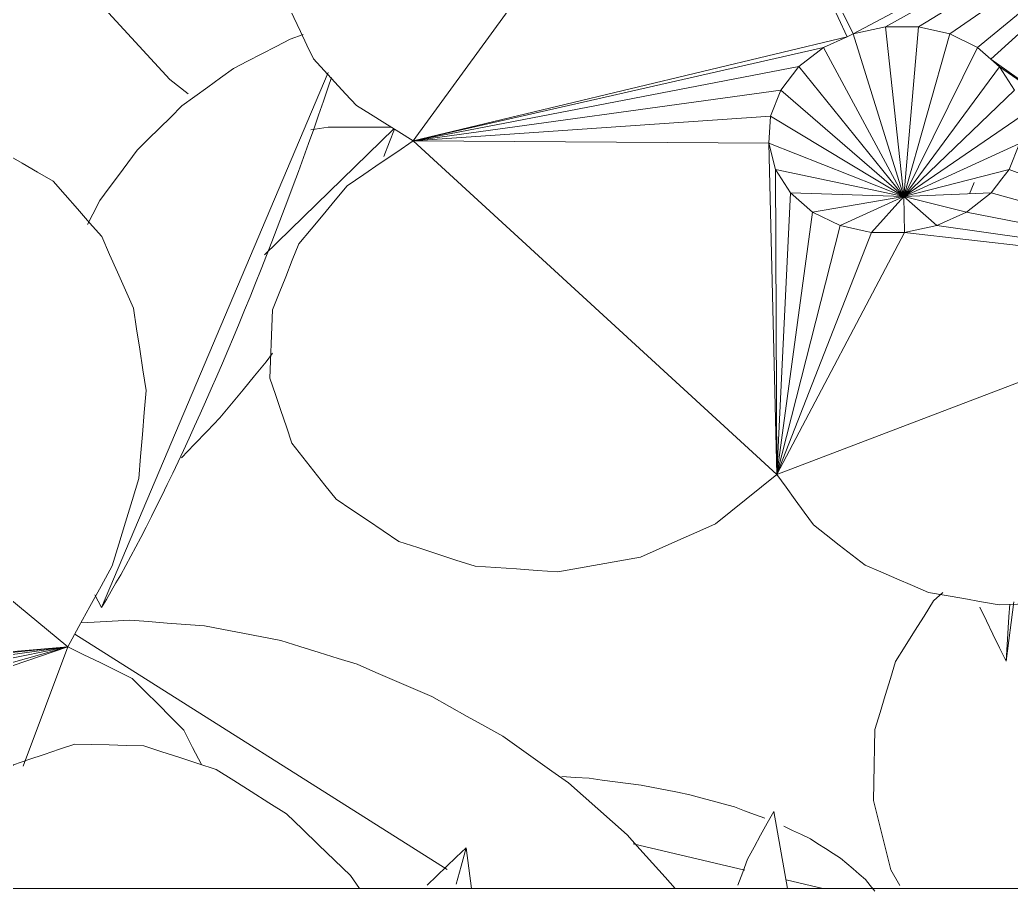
# Model space of a CAD drawing. Header units: metres. Extents: x -18.34 to -13.25, y -25.49 to -16.26.
# Drawn here: x -14.9916 to -14.926, y -16.9114 to -16.8538 of the extents above; entities that cross this region are included whole.
import ezdxf

# ---------------------------------------------------------------- set-up
doc = ezdxf.new("R2010")
doc.units = ezdxf.units.M
for name, color, linetype, lineweight in [('Importações nas famílias', 7, 'Continuous', 5), ('Quadro estrutural', 7, 'Continuous', 5), ('Vegetação', 7, 'Continuous', 5)]:
    doc.layers.add(name, color=color, linetype=linetype, lineweight=lineweight)

# ---------------------------------------------------------------- blocks, each defined once
blk = doc.blocks.new('Planta_pergolado_12200 - plantas pergolado_skp_Component_17-V1497-Pavimento 02 - Executivo')
at = {"layer": 'Importações nas famílias', "color": 9}
blk.add_line((0.037706, 0.152053), (0.037725, 0.153191), dxfattribs=at)
at = {"layer": 'Importações nas famílias', "color": 9, "flags": 128}
blk.add_lwpolyline([(0.038379, 0.147624), (0.038211, 0.148731), (0.038043, 0.149838), (0.037874, 0.150946), (0.037706, 0.152053)], dxfattribs=at)
blk = doc.blocks.new('Planta_pergolado_12200 - plantas pergolado_skp_Component_16-V1498-Pavimento 02 - Executivo')
blk.add_blockref('Planta_pergolado_12200 - plantas pergolado_skp_Component_17-V1497-Pavimento 02 - Executivo', (0, 0))
blk = doc.blocks.new('Planta_pergolado_12200 - plantas pergolado_skp_-V1499-Pavimento 02 - Executivo')
blk.add_blockref('Planta_pergolado_12200 - plantas pergolado_skp_Component_16-V1498-Pavimento 02 - Executivo', (0, 0))
blk = doc.blocks.new('Planta_pergolado_12200 - plantas pergolado_skp_-V1500-Pavimento 02 - Executivo')
at = {"xscale": 1.254472261797389, "yscale": 1.254472261797389, "zscale": 1.254472261797389, "rotation": 44.99999999999149}
blk.add_blockref('Planta_pergolado_12200 - plantas pergolado_skp_-V1499-Pavimento 02 - Executivo', (0.101937, -0.102346), dxfattribs=at)
blk = doc.blocks.new('Planta_pergolado_12200 - plantas pergolado_skp_Component_17-V1599-Pavimento 02 - Executivo')
at = {"layer": 'Importações nas famílias', "color": 9}
blk.add_line((0.037706, 0.152053), (0.037725, 0.153191), dxfattribs=at)
at = {"layer": 'Importações nas famílias', "color": 9, "flags": 128}
blk.add_lwpolyline([(0.038379, 0.147624), (0.038211, 0.148731), (0.038043, 0.149838), (0.037874, 0.150946), (0.037706, 0.152053)], dxfattribs=at)
blk = doc.blocks.new('Planta_pergolado_12200 - plantas pergolado_skp_Component_16-V1600-Pavimento 02 - Executivo')
blk.add_blockref('Planta_pergolado_12200 - plantas pergolado_skp_Component_17-V1599-Pavimento 02 - Executivo', (0, 0))
blk = doc.blocks.new('Planta_pergolado_12200 - plantas pergolado_skp_-V1601-Pavimento 02 - Executivo')
blk.add_blockref('Planta_pergolado_12200 - plantas pergolado_skp_Component_16-V1600-Pavimento 02 - Executivo', (0, 0))
blk = doc.blocks.new('Planta_pergolado_12200 - plantas pergolado_skp_-V1602-Pavimento 02 - Executivo')
at = {"xscale": 1.254472261797389, "yscale": 1.254472261797389, "zscale": 1.254472261797389, "rotation": 44.99999999999149}
blk.add_blockref('Planta_pergolado_12200 - plantas pergolado_skp_-V1601-Pavimento 02 - Executivo', (0.101937, -0.102346), dxfattribs=at)
blk = doc.blocks.new('Planta_pergolado_12200 - plantas pergolado_skp_-V1603-Pavimento 02 - Executivo')
at = {"rotation": 89.9999999999999}
for name in ['Planta_pergolado_12200 - plantas pergolado_skp_-V1602-Pavimento 02 - Executivo', 'Planta_pergolado_12200 - plantas pergolado_skp_-V1500-Pavimento 02 - Executivo']:
    blk.add_blockref(name, (0.696245, 0.01573), dxfattribs=at)
blk = doc.blocks.new('Planta_pergolado_12200 - plantas pergolado_skp_Component_12-V666-Pavimento 02 - Executivo')
at = {"layer": 'Importações nas famílias', "color": 9}
for p, q in [((-0.036854, -0.181207), (-0.001443, -0.196204)), ((-0.039063, -0.183717), (-0.039359, -0.182859)), ((-0.001443, -0.196204), (-0.002284, -0.196652))]:
    blk.add_line(p, q, dxfattribs=at)
at = {"layer": 'Importações nas famílias', "color": 9, "flags": 128}
for points in [[(-0.036523, -0.180982), (-0.035877, -0.181205), (-0.034949, -0.181527), (-0.034021, -0.181848), (-0.033092, -0.18217)], [(-0.033092, -0.18217), (-0.032159, -0.182509), (-0.031226, -0.182847), (-0.030293, -0.183186), (-0.02936, -0.183524)], [(-0.02936, -0.183524), (-0.028432, -0.183876), (-0.027505, -0.184228), (-0.026577, -0.18458), (-0.025649, -0.184932)], [(-0.037106, -0.187482), (-0.037596, -0.186541), (-0.038085, -0.185599), (-0.038574, -0.184658), (-0.039063, -0.183717)], [(-0.025649, -0.184932), (-0.024738, -0.185294), (-0.023826, -0.185655), (-0.022914, -0.186017), (-0.022002, -0.186378)], [(-0.022002, -0.186378), (-0.021116, -0.186745), (-0.02023, -0.187112), (-0.019344, -0.187479), (-0.018458, -0.187846)], [(-0.034634, -0.190888), (-0.035252, -0.190036), (-0.03587, -0.189185), (-0.036488, -0.188333), (-0.037106, -0.187482)], [(-0.018458, -0.187846), (-0.017608, -0.188214), (-0.016758, -0.188583), (-0.015908, -0.188951), (-0.015058, -0.189319)], [(-0.015058, -0.189319), (-0.014253, -0.189685), (-0.013448, -0.190051), (-0.012643, -0.190416), (-0.011838, -0.190782)], [(-0.031703, -0.193854), (-0.032436, -0.193113), (-0.033168, -0.192371), (-0.033901, -0.191629), (-0.034634, -0.190888)], [(-0.011838, -0.190782), (-0.011087, -0.191141), (-0.010336, -0.1915), (-0.009585, -0.191858), (-0.008834, -0.192217)], [(-0.008834, -0.192217), (-0.008146, -0.192565), (-0.007458, -0.192913), (-0.006769, -0.193261), (-0.006081, -0.193609)], [(-0.028383, -0.196312), (-0.029213, -0.195698), (-0.030043, -0.195083), (-0.030873, -0.194469), (-0.031703, -0.193854)], [(-0.006081, -0.193609), (-0.005463, -0.193943), (-0.004844, -0.194276), (-0.004226, -0.19461), (-0.003608, -0.194943)], [(-0.003608, -0.194943), (-0.003067, -0.195258), (-0.002525, -0.195573), (-0.001984, -0.195889), (-0.001443, -0.196204)], [(-0.026782, -0.197146), (-0.027475, -0.196785), (-0.028383, -0.196312)]]:
    blk.add_lwpolyline(points, dxfattribs=at)
blk = doc.blocks.new('Planta_pergolado_12200 - plantas pergolado_skp_Component_12-V667-Pavimento 02 - Executivo')
at = {"layer": 'Importações nas famílias', "color": 9}
blk.add_line((-0.053406, -0.233311), (-0.027716, -0.226869), dxfattribs=at)
at = {"layer": 'Importações nas famílias', "color": 9, "flags": 128}
for points in [[(-0.031853, -0.229005), (-0.030917, -0.228746), (-0.029981, -0.228487), (-0.029045, -0.228228)], [(-0.035507, -0.229954), (-0.034594, -0.229716), (-0.03368, -0.229479), (-0.032766, -0.229242), (-0.031853, -0.229005)], [(-0.039032, -0.230805), (-0.038151, -0.230592), (-0.037269, -0.230379), (-0.036388, -0.230166), (-0.035507, -0.229954)], [(-0.042387, -0.231549), (-0.041548, -0.231363), (-0.040709, -0.231177), (-0.03987, -0.230991), (-0.039032, -0.230805)], [(-0.045535, -0.232179), (-0.044748, -0.232021), (-0.043961, -0.231864), (-0.043174, -0.231707), (-0.042387, -0.231549)], [(-0.048442, -0.232685), (-0.047716, -0.232559), (-0.046989, -0.232432), (-0.046262, -0.232305), (-0.045535, -0.232179)], [(-0.051076, -0.233064), (-0.050417, -0.23297), (-0.049759, -0.232875), (-0.049101, -0.23278), (-0.048442, -0.232685)], [(-0.053406, -0.233311), (-0.052823, -0.23325), (-0.052241, -0.233188), (-0.051658, -0.233126), (-0.051076, -0.233064)], [(-0.049884, -0.235696), (-0.050764, -0.2351), (-0.051645, -0.234504), (-0.052525, -0.233908), (-0.053406, -0.233311)], [(-0.046088, -0.23753), (-0.047037, -0.237072), (-0.047986, -0.236613), (-0.048935, -0.236155), (-0.049884, -0.235696)], [(-0.042107, -0.238769), (-0.043103, -0.238459), (-0.044098, -0.23815), (-0.045093, -0.23784), (-0.046088, -0.23753)], [(-0.038036, -0.239385), (-0.039054, -0.239231), (-0.040072, -0.239077), (-0.041089, -0.238923), (-0.042107, -0.238769)], [(-0.036002, -0.239374), (-0.037019, -0.239379), (-0.038036, -0.239385)]]:
    blk.add_lwpolyline(points, dxfattribs=at)
blk = doc.blocks.new('Planta_pergolado_12200 - plantas pergolado_skp_Component_16-V2011-Pavimento 02 - Executivo')
for name in ['Planta_pergolado_12200 - plantas pergolado_skp_Component_12-V666-Pavimento 02 - Executivo', 'Planta_pergolado_12200 - plantas pergolado_skp_Component_12-V667-Pavimento 02 - Executivo']:
    blk.add_blockref(name, (0, 0))
blk = doc.blocks.new('Planta_pergolado_12200 - plantas pergolado_skp_Component_12-V738-Pavimento 02 - Executivo')
at = {"layer": 'Importações nas famílias', "color": 9}
for p, q in [((-0.033131, -0.176876), (-0.02478, -0.185424)), ((-0.033051, -0.182353), (-0.03324, -0.181212)), ((-0.018277, -0.184893), (-0.017694, -0.18531))]:
    blk.add_line(p, q, dxfattribs=at)
at = {"layer": 'Importações nas famílias', "color": 9, "flags": 128}
for points in [[(-0.03324, -0.181212), (-0.033239, -0.180102), (-0.033237, -0.178991), (-0.033236, -0.177881), (-0.033235, -0.177043)], [(-0.033098, -0.176823), (-0.032257, -0.17715), (-0.031279, -0.17753)], [(-0.017694, -0.18531), (-0.016769, -0.186078), (-0.015844, -0.186847), (-0.014919, -0.187615), (-0.013994, -0.188383)], [(-0.013994, -0.188383), (-0.013109, -0.18923), (-0.012223, -0.190076), (-0.011338, -0.190923)]]:
    blk.add_lwpolyline(points, dxfattribs=at)
blk = doc.blocks.new('Planta_pergolado_12200 - plantas pergolado_skp_Component_16-V2048-Pavimento 02 - Executivo')
blk.add_blockref('Planta_pergolado_12200 - plantas pergolado_skp_Component_12-V738-Pavimento 02 - Executivo', (0, 0))
blk = doc.blocks.new('Planta_pergolado_12200 - plantas pergolado_skp_Component_12-V2055-Pavimento 02 - Executivo')
at = {"layer": 'Importações nas famílias', "color": 9}
blk.add_line((0.0159, -0.173345), (0.000331, -0.197987), dxfattribs=at)
at = {"layer": 'Importações nas famílias', "color": 9, "flags": 128}
for points in [[(0.013606, -0.161419), (0.014542, -0.160579), (0.015477, -0.15974), (0.016412, -0.158901), (0.017143, -0.158245)], [(0.010156, -0.165316), (0.011019, -0.164342), (0.011881, -0.163367), (0.012744, -0.162393), (0.013606, -0.161419)], [(0.007078, -0.169663), (0.007847, -0.168577), (0.008617, -0.16749), (0.009386, -0.166403), (0.010156, -0.165316)], [(0.004444, -0.174358), (0.005102, -0.173184), (0.005761, -0.17201), (0.006419, -0.170837), (0.007078, -0.169663)], [(0.002316, -0.179289), (0.002848, -0.178056), (0.00338, -0.176823), (0.003912, -0.17559), (0.004444, -0.174358)], [(0.000744, -0.184342), (0.001137, -0.183078), (0.00153, -0.181815), (0.001923, -0.180552), (0.002316, -0.179289)], [(-0.000235, -0.189397), (0.00001, -0.188133), (0.000254, -0.186869), (0.000499, -0.185605), (0.000744, -0.184342)], [(-0.000599, -0.194337), (-0.000508, -0.193102), (-0.000417, -0.191867), (-0.000326, -0.190632), (-0.000235, -0.189397)], [(-0.000419, -0.197576), (-0.000468, -0.196691), (-0.000533, -0.195514), (-0.000599, -0.194337)]]:
    blk.add_lwpolyline(points, dxfattribs=at)
blk = doc.blocks.new('Planta_pergolado_12200 - plantas pergolado_skp_Component_17-V2056-Pavimento 02 - Executivo')
at = {"layer": 'Importações nas famílias', "color": 9}
for p, q in [((-0.022197, -0.226757), (0.00116, -0.198441)), ((0.005306, -0.228374), (0.00116, -0.198441)), ((0.00116, -0.198441), (0.004365, -0.230296)), ((0.006854, -0.226834), (0.00116, -0.198441)), ((0.008902, -0.225781), (0.00116, -0.198441)), ((0.010347, -0.225485), (0.00116, -0.198441)), ((0.00116, -0.198441), (0.004095, -0.232468)), ((0.009064, -0.201398), (0.00116, -0.198441))]:
    blk.add_line(p, q, dxfattribs=at)
at = {"layer": 'Importações nas famílias', "color": 9, "flags": 128}
for points in [[(0.00895, -0.189597), (0.007814, -0.190181), (0.006678, -0.190765)], [(0.006678, -0.190765), (0.005821, -0.191618), (0.004963, -0.192472), (0.004105, -0.193325), (0.003247, -0.194179)], [(-0.015799, -0.193265), (-0.017165, -0.193474), (-0.01853, -0.193683), (-0.019896, -0.193892), (-0.021261, -0.194102)], [(-0.009978, -0.193745), (-0.011433, -0.193625), (-0.012889, -0.193505), (-0.014344, -0.193385), (-0.015799, -0.193265)], [(-0.021261, -0.194102), (-0.022443, -0.194626), (-0.023626, -0.19515), (-0.024808, -0.195675), (-0.02599, -0.196199)], [(-0.004193, -0.195511), (-0.00564, -0.195069), (-0.007086, -0.194628), (-0.008532, -0.194187), (-0.009978, -0.193745)], [(0.003247, -0.194179), (0.002725, -0.195244), (0.002204, -0.19631), (0.001682, -0.197375), (0.00116, -0.198441)], [(0.00116, -0.198441), (-0.000178, -0.197708), (-0.001517, -0.196976), (-0.002855, -0.196243), (-0.004193, -0.195511)], [(-0.02599, -0.196199), (-0.026909, -0.197003), (-0.027828, -0.197807), (-0.028747, -0.198611), (-0.029665, -0.199414)], [(-0.029665, -0.199414), (-0.030258, -0.200443), (-0.030851, -0.201471), (-0.031443, -0.2025), (-0.032036, -0.203528)]]:
    blk.add_lwpolyline(points, dxfattribs=at)
blk = doc.blocks.new('Planta_pergolado_12200 - plantas pergolado_skp_Component_16-V2057-Pavimento 02 - Executivo')
for name in ['Planta_pergolado_12200 - plantas pergolado_skp_Component_12-V2055-Pavimento 02 - Executivo', 'Planta_pergolado_12200 - plantas pergolado_skp_Component_17-V2056-Pavimento 02 - Executivo']:
    blk.add_blockref(name, (0, 0))
blk = doc.blocks.new('Planta_pergolado_12200 - plantas pergolado_skp_-V2058-Pavimento 02 - Executivo')
for name in ['Planta_pergolado_12200 - plantas pergolado_skp_Component_16-V2057-Pavimento 02 - Executivo', 'Planta_pergolado_12200 - plantas pergolado_skp_Component_16-V2048-Pavimento 02 - Executivo']:
    blk.add_blockref(name, (0, 0))
blk = doc.blocks.new('Planta_pergolado_12200 - plantas pergolado_skp_-V2059-Pavimento 02 - Executivo')
for name in ['Planta_pergolado_12200 - plantas pergolado_skp_-V2058-Pavimento 02 - Executivo', 'Planta_pergolado_12200 - plantas pergolado_skp_Component_16-V2011-Pavimento 02 - Executivo']:
    blk.add_blockref(name, (0, 0))
blk = doc.blocks.new('Planta_pergolado_12200 - plantas pergolado_skp_Component_12-V2077-Pavimento 02 - Executivo')
at = {"layer": 'Importações nas famílias', "color": 9}
for p, q in [((0.01657, -0.150915), (0.017143, -0.148468)), ((0.014206, -0.161023), (0.015931, -0.153649))]:
    blk.add_line(p, q, dxfattribs=at)
at = {"layer": 'Importações nas famílias', "color": 9, "flags": 128}
for points in [[(0.016566, -0.145661), (0.016947, -0.145348), (0.017329, -0.145036)], [(0.015154, -0.147298), (0.015507, -0.146889), (0.01586, -0.146479), (0.016213, -0.14607), (0.016566, -0.145661)], [(0.013872, -0.149303), (0.014193, -0.148801), (0.014513, -0.1483), (0.014833, -0.147799), (0.015154, -0.147298)], [(0.01302, -0.151066), (0.013304, -0.150478), (0.013588, -0.14989), (0.013872, -0.149303)], [(0.011756, -0.154324), (0.012001, -0.153656), (0.012246, -0.152989), (0.012491, -0.152321)], [(0.010945, -0.157284), (0.011148, -0.156544), (0.01135, -0.155804), (0.011553, -0.155064), (0.011756, -0.154324)], [(0.010311, -0.160502), (0.010469, -0.159698), (0.010628, -0.158893), (0.010786, -0.158089), (0.010945, -0.157284)], [(0.009861, -0.163941), (0.009973, -0.163081), (0.010086, -0.162222), (0.010198, -0.161362), (0.010311, -0.160502)], [(0.00973, -0.165752), (0.009796, -0.164847), (0.009861, -0.163941)]]:
    blk.add_lwpolyline(points, dxfattribs=at)
blk = doc.blocks.new('Planta_pergolado_12200 - plantas pergolado_skp_Component_17-V2078-Pavimento 02 - Executivo')
at = {"layer": 'Importações nas famílias', "color": 9}
for p, q in [((-0.002443, -0.140535), (-0.001881, -0.141145)), ((0.015909, -0.143974), (0.016943, -0.143389))]:
    blk.add_line(p, q, dxfattribs=at)
at = {"layer": 'Importações nas famílias', "color": 9, "flags": 128}
for points in [[(-0.001881, -0.141145), (-0.000879, -0.141776), (0.000122, -0.142407), (0.001124, -0.143037), (0.002126, -0.143668)], [(0.002126, -0.143668), (0.003253, -0.144008), (0.004379, -0.144348), (0.005506, -0.144688), (0.006633, -0.145028)], [(0.011334, -0.145132), (0.012478, -0.144843), (0.013622, -0.144553), (0.014765, -0.144263), (0.015909, -0.143974)], [(0.006633, -0.145028), (0.007808, -0.145054), (0.008984, -0.14508), (0.010159, -0.145106), (0.011334, -0.145132)]]:
    blk.add_lwpolyline(points, dxfattribs=at)
blk = doc.blocks.new('Planta_pergolado_12200 - plantas pergolado_skp_Component_16-V2079-Pavimento 02 - Executivo')
for name in ['Planta_pergolado_12200 - plantas pergolado_skp_Component_17-V2078-Pavimento 02 - Executivo', 'Planta_pergolado_12200 - plantas pergolado_skp_Component_12-V2077-Pavimento 02 - Executivo']:
    blk.add_blockref(name, (0, 0))
blk = doc.blocks.new('Planta_pergolado_12200 - plantas pergolado_skp_-V2119-Pavimento 02 - Executivo')
blk.add_blockref('Planta_pergolado_12200 - plantas pergolado_skp_Component_16-V2079-Pavimento 02 - Executivo', (0, 0))
blk = doc.blocks.new('Planta_pergolado_12200 - plantas pergolado_skp_-V2183-Pavimento 02 - Executivo')
for name in ['Planta_pergolado_12200 - plantas pergolado_skp_-V2119-Pavimento 02 - Executivo', 'Planta_pergolado_12200 - plantas pergolado_skp_-V2059-Pavimento 02 - Executivo']:
    blk.add_blockref(name, (0, 0))
blk = doc.blocks.new('Planta_pergolado_12200 - plantas pergolado_skp_Component_12-V973-Pavimento 02 - Executivo')
at = {"layer": 'Importações nas famílias', "color": 9}
for p, q in [((-0.072706, -0.144744), (-0.076635, -0.14423)), ((-0.076495, -0.144501), (-0.07565, -0.144567)), ((-0.103638, -0.147156), (-0.10438, -0.146849))]:
    blk.add_line(p, q, dxfattribs=at)
at = {"layer": 'Importações nas famílias', "color": 9, "flags": 128}
for points in [[(-0.072706, -0.144744), (-0.0736, -0.145175), (-0.074493, -0.145607), (-0.075387, -0.146038), (-0.07628, -0.146469)], [(-0.07565, -0.144567), (-0.074914, -0.144611), (-0.074178, -0.144655), (-0.073442, -0.1447), (-0.072706, -0.144744)]]:
    blk.add_lwpolyline(points, dxfattribs=at)
blk = doc.blocks.new('Planta_pergolado_12200 - plantas pergolado_skp_Component_17-V2223-Pavimento 02 - Executivo')
at = {"layer": 'Importações nas famílias', "color": 9}
for p, q in [((-0.02334, -0.117136), (-0.03774, -0.137366)), ((-0.02334, -0.117136), (-0.037233, -0.136781)), ((-0.02334, -0.117136), (-0.030427, -0.136145)), ((-0.02334, -0.117136), (-0.028876, -0.137342)), ((-0.02334, -0.117136), (-0.027609, -0.138972)), ((-0.02334, -0.117136), (-0.026713, -0.140924)), ((-0.02625, -0.143065), (-0.02334, -0.117136)), ((-0.02334, -0.117136), (-0.010242, -0.151517)), ((-0.039861, -0.142152), (-0.053524, -0.119956)), ((-0.053524, -0.119956), (-0.039861, -0.144337)), ((-0.039397, -0.140073), (-0.053524, -0.119956)), ((-0.0385, -0.138241), (-0.053524, -0.119956)), ((-0.03774, -0.137366), (-0.053524, -0.119956)), ((-0.053524, -0.119956), (-0.039398, -0.146478)), ((-0.035681, -0.135793), (-0.037233, -0.136781)), ((-0.028643, -0.143112), (-0.035681, -0.135793)), ((-0.03395, -0.135344), (-0.028643, -0.143112)), ((-0.030427, -0.136145), (-0.032158, -0.135464)), ((-0.032158, -0.135464), (-0.028643, -0.143112)), ((-0.028643, -0.143112), (-0.030427, -0.136145)), ((-0.029806, -0.136625), (-0.030427, -0.136145)), ((-0.037233, -0.136781), (-0.03774, -0.137366)), ((-0.037233, -0.136781), (-0.028643, -0.143112)), ((-0.028876, -0.137342), (-0.029806, -0.136625)), ((-0.03774, -0.137366), (-0.0385, -0.138241)), ((-0.027609, -0.138972), (-0.028876, -0.137342)), ((-0.028876, -0.137342), (-0.028643, -0.143112)), ((-0.0385, -0.138241), (-0.039397, -0.140073)), ((-0.028643, -0.143112), (-0.0385, -0.138241)), ((-0.028643, -0.143112), (-0.027609, -0.138972)), ((-0.026713, -0.140924), (-0.027609, -0.138972)), ((-0.039397, -0.140073), (-0.039861, -0.142152)), ((-0.028643, -0.143112), (-0.039397, -0.140073)), ((-0.028643, -0.143112), (-0.026713, -0.140924)), ((-0.02625, -0.143065), (-0.026713, -0.140924)), ((-0.028643, -0.143112), (-0.039861, -0.142152)), ((-0.039861, -0.142152), (-0.039861, -0.144337)), ((-0.028643, -0.143112), (-0.039861, -0.144337)), ((-0.028643, -0.143112), (-0.039398, -0.146478)), ((-0.028643, -0.143112), (-0.038502, -0.148431)), ((-0.028643, -0.143112), (-0.037236, -0.15006)), ((-0.028643, -0.143112), (-0.035684, -0.151257)), ((-0.028643, -0.143112), (-0.033953, -0.151939)), ((-0.028643, -0.143112), (-0.032162, -0.152059)), ((-0.028643, -0.143112), (-0.030431, -0.151609)), ((-0.028643, -0.143112), (-0.028879, -0.150621)), ((-0.028643, -0.143112), (-0.02625, -0.143065)), ((-0.026251, -0.14525), (-0.028643, -0.143112)), ((-0.028643, -0.143112), (-0.026715, -0.147329)), ((-0.028643, -0.143112), (-0.027611, -0.149161)), ((-0.026251, -0.14525), (-0.02625, -0.143065)), ((-0.02625, -0.143065), (-0.010242, -0.151517)), ((-0.039861, -0.144337), (-0.039398, -0.146478)), ((-0.026344, -0.145668), (-0.026251, -0.14525)), ((-0.026251, -0.14525), (-0.010242, -0.151517)), ((-0.026344, -0.145668), (-0.026715, -0.147329)), ((-0.039398, -0.146478), (-0.05908, -0.15608)), ((-0.05908, -0.15608), (-0.039218, -0.146871)), ((-0.039398, -0.146478), (-0.039218, -0.146871)), ((-0.039218, -0.146871), (-0.038502, -0.148431)), ((-0.039218, -0.146871), (-0.03233, -0.175586)), ((-0.026715, -0.147329), (-0.027611, -0.149161)), ((-0.010242, -0.151517), (-0.026715, -0.147329)), ((-0.038502, -0.148431), (-0.037236, -0.15006)), ((-0.038502, -0.148431), (-0.03233, -0.175586)), ((-0.027611, -0.149161), (-0.028879, -0.150621)), ((-0.010242, -0.151517), (-0.027611, -0.149161)), ((-0.037236, -0.15006), (-0.035684, -0.151257)), ((-0.037236, -0.15006), (-0.03233, -0.175586)), ((-0.028879, -0.150621), (-0.030431, -0.151609)), ((-0.028879, -0.150621), (-0.010242, -0.151517)), ((-0.035684, -0.151257), (-0.033953, -0.151939)), ((-0.035684, -0.151257), (-0.03233, -0.175586)), ((-0.03233, -0.175586), (-0.010242, -0.151517)), ((-0.010242, -0.151517), (-0.032162, -0.152059)), ((-0.030431, -0.151609), (-0.010242, -0.151517)), ((-0.033953, -0.151939), (-0.032162, -0.152059)), ((-0.033953, -0.151939), (-0.03233, -0.175586)), ((-0.032162, -0.152059), (-0.03233, -0.175586)), ((-0.030431, -0.151609), (-0.032162, -0.152059)), ((-0.03233, -0.175586), (-0.05908, -0.15608))]:
    blk.add_line(p, q, dxfattribs=at)
at = {"layer": 'Importações nas famílias', "color": 9, "flags": 128}
for points in [[(-0.001617, -0.136801), (-0.001668, -0.135588), (-0.00172, -0.134375), (-0.001772, -0.133162), (-0.001824, -0.131949)], [(-0.002444, -0.141484), (-0.002237, -0.140313), (-0.00203, -0.139143), (-0.001824, -0.137972), (-0.001617, -0.136801)], [(-0.004249, -0.14568), (-0.003798, -0.144631), (-0.003346, -0.143582), (-0.002895, -0.142533), (-0.002444, -0.141484)], [(-0.006909, -0.149102), (-0.006244, -0.148247), (-0.005579, -0.147391), (-0.004914, -0.146536), (-0.004249, -0.14568)], [(-0.010242, -0.151517), (-0.009408, -0.150913), (-0.008575, -0.15031), (-0.007742, -0.149706), (-0.006909, -0.149102)], [(-0.006986, -0.155576), (-0.0078, -0.154562), (-0.008614, -0.153547), (-0.009428, -0.152532), (-0.010242, -0.151517)], [(-0.004781, -0.160549), (-0.005332, -0.159306), (-0.005884, -0.158063), (-0.006435, -0.15682), (-0.006986, -0.155576)], [(-0.003814, -0.166011), (-0.004056, -0.164645), (-0.004298, -0.16328), (-0.004539, -0.161915), (-0.004781, -0.160549)], [(-0.004169, -0.171494), (-0.004081, -0.170123), (-0.003992, -0.168752), (-0.003903, -0.167382), (-0.003814, -0.166011)], [(-0.005815, -0.176531), (-0.005404, -0.175272), (-0.004992, -0.174013), (-0.004581, -0.172753), (-0.004169, -0.171494)], [(-0.034666, -0.179348), (-0.034082, -0.178408), (-0.033498, -0.177467), (-0.032914, -0.176526), (-0.03233, -0.175586)], [(-0.03233, -0.175586), (-0.031586, -0.176677), (-0.030843, -0.177768), (-0.030099, -0.17886), (-0.029355, -0.179951)], [(-0.008611, -0.180691), (-0.007912, -0.179651), (-0.007213, -0.178611), (-0.006514, -0.177571), (-0.005815, -0.176531)], [(-0.037755, -0.18219), (-0.036983, -0.18148), (-0.036211, -0.180769), (-0.035438, -0.180059), (-0.034666, -0.179348)], [(-0.029355, -0.179951), (-0.028396, -0.18075), (-0.027437, -0.181549), (-0.026479, -0.182348), (-0.02552, -0.183147)], [(-0.012319, -0.183618), (-0.011392, -0.182886), (-0.010465, -0.182154), (-0.009538, -0.181423), (-0.008611, -0.180691)], [(-0.041385, -0.183917), (-0.040478, -0.183485), (-0.03957, -0.183054), (-0.038663, -0.182622), (-0.037755, -0.18219)], [(-0.02552, -0.183147), (-0.024427, -0.183586), (-0.023335, -0.184024), (-0.022243, -0.184463), (-0.021151, -0.184901)], [(-0.016621, -0.185063), (-0.015546, -0.184701), (-0.01447, -0.18434), (-0.013395, -0.183979), (-0.012319, -0.183618)], [(-0.021151, -0.184901), (-0.020018, -0.184941), (-0.018886, -0.184982), (-0.017754, -0.185022), (-0.016621, -0.185063)]]:
    blk.add_lwpolyline(points, dxfattribs=at)
blk = doc.blocks.new('Planta_pergolado_12200 - plantas pergolado_skp_Component_16-V2224-Pavimento 02 - Executivo')
for name, p in [('Planta_pergolado_12200 - plantas pergolado_skp_Component_17-V2223-Pavimento 02 - Executivo', (0, 0)), ('Planta_pergolado_12200 - plantas pergolado_skp_Component_12-V973-Pavimento 02 - Executivo', (0.07482, 0.008389))]:
    blk.add_blockref(name, p)
blk = doc.blocks.new('Planta_pergolado_12200 - plantas pergolado_skp_-V2250-Pavimento 02 - Executivo')
blk.add_blockref('Planta_pergolado_12200 - plantas pergolado_skp_Component_16-V2224-Pavimento 02 - Executivo', (0, 0))
blk = doc.blocks.new('Planta_pergolado_12200 - plantas pergolado_skp_Component_12-V2456-Pavimento 02 - Executivo')
at = {"layer": 'Importações nas famílias', "color": 9}
blk.add_line((0.014462, -0.172091), (0.017143, -0.171733), dxfattribs=at)
at = {"layer": 'Importações nas famílias', "color": 9, "flags": 128}
for points in [[(0.01694, -0.174652), (0.01632, -0.174012), (0.015701, -0.173372), (0.015082, -0.172731), (0.014462, -0.172091)], [(0.014462, -0.172091), (0.015666, -0.172414), (0.01687, -0.172736)]]:
    blk.add_lwpolyline(points, dxfattribs=at)
blk = doc.blocks.new('Planta_pergolado_12200 - plantas pergolado_skp_Component_12-V2457-Pavimento 02 - Executivo')
at = {"layer": 'Importações nas famílias', "color": 9}
blk.add_line((0.01205, -0.151731), (0.017143, -0.150811), dxfattribs=at)
at = {"layer": 'Importações nas famílias', "color": 9, "flags": 128}
for points in [[(0.01205, -0.151731), (0.012838, -0.152163), (0.013626, -0.152594), (0.014414, -0.153025), (0.015203, -0.153456)], [(0.015203, -0.153456), (0.016062, -0.15378), (0.016922, -0.154103)]]:
    blk.add_lwpolyline(points, dxfattribs=at)
blk = doc.blocks.new('Planta_pergolado_12200 - plantas pergolado_skp_Component_17-V2458-Pavimento 02 - Executivo')
at = {"layer": 'Importações nas famílias', "color": 9}
for p, q in [((0.016299, -0.179736), (0.017143, -0.179141)), ((0.016866, -0.207786), (0.01565, -0.207521))]:
    blk.add_line(p, q, dxfattribs=at)
at = {"layer": 'Importações nas famílias', "color": 9, "flags": 128}
for points in [[(0.012209, -0.183967), (0.013232, -0.182909), (0.014254, -0.181852), (0.015277, -0.180794), (0.016299, -0.179736)], [(0.009278, -0.188632), (0.010011, -0.187465), (0.010743, -0.186299), (0.011476, -0.185133), (0.012209, -0.183967)], [(0.007705, -0.193413), (0.008099, -0.192217), (0.008492, -0.191022), (0.008885, -0.189827), (0.009278, -0.188632)], [(0.007599, -0.197984), (0.007625, -0.196841), (0.007652, -0.195698), (0.007679, -0.194555), (0.007705, -0.193413)], [(0.008965, -0.202034), (0.008623, -0.201021), (0.008282, -0.200009), (0.00794, -0.198996), (0.007599, -0.197984)], [(0.011711, -0.205287), (0.011025, -0.204473), (0.010338, -0.20366), (0.009652, -0.202847), (0.008965, -0.202034)], [(0.01565, -0.207521), (0.014666, -0.206962), (0.013681, -0.206404), (0.012696, -0.205845), (0.011711, -0.205287)]]:
    blk.add_lwpolyline(points, dxfattribs=at)
blk = doc.blocks.new('Planta_pergolado_12200 - plantas pergolado_skp_Component_16-V2459-Pavimento 02 - Executivo')
for name in ['Planta_pergolado_12200 - plantas pergolado_skp_Component_12-V2457-Pavimento 02 - Executivo', 'Planta_pergolado_12200 - plantas pergolado_skp_Component_12-V2456-Pavimento 02 - Executivo', 'Planta_pergolado_12200 - plantas pergolado_skp_Component_17-V2458-Pavimento 02 - Executivo']:
    blk.add_blockref(name, (0, 0))
blk = doc.blocks.new('Planta_pergolado_12200 - plantas pergolado_skp_-V2474-Pavimento 02 - Executivo')
blk.add_blockref('Planta_pergolado_12200 - plantas pergolado_skp_Component_16-V2459-Pavimento 02 - Executivo', (0, 0))
blk = doc.blocks.new('Planta_pergolado_12200 - plantas pergolado_skp_-V2475-Pavimento 02 - Executivo')
blk.add_blockref('Planta_pergolado_12200 - plantas pergolado_skp_-V2474-Pavimento 02 - Executivo', (0, 0))
blk = doc.blocks.new('Planta_pergolado_12200 - plantas pergolado_skp_-V2476-Pavimento 02 - Executivo')
for name in ['Planta_pergolado_12200 - plantas pergolado_skp_-V2475-Pavimento 02 - Executivo', 'Planta_pergolado_12200 - plantas pergolado_skp_-V2250-Pavimento 02 - Executivo']:
    blk.add_blockref(name, (0, 0))
blk = doc.blocks.new('Planta_pergolado_12200 - Planta_pergolado_12200-V2477-Pavimento 02 - Executivo')
at = {"extrusion": (0, 0, -1), "xscale": 1.068436298615139, "yscale": 1.068436298615139, "zscale": -1.068436298615139, "rotation": 263.7999999999961}
blk.add_blockref('Planta_pergolado_12200 - plantas pergolado_skp_-V1603-Pavimento 02 - Executivo', (0.091864, 0.479646), dxfattribs=at)
for name in ['Planta_pergolado_12200 - plantas pergolado_skp_-V2476-Pavimento 02 - Executivo', 'Planta_pergolado_12200 - plantas pergolado_skp_-V2183-Pavimento 02 - Executivo']:
    blk.add_blockref(name, (0, 0))
blk = doc.blocks.new('Tram - Tram-V4300-Pavimento 02 - Executivo')
at = {"layer": 'Quadro estrutural'}
blk.add_line((0, 0.05), (2.5, 0.05), dxfattribs=at)

msp = doc.modelspace()

# ---------------------------------------------------------------- block references
at = {"layer": 'Quadro estrutural'}
msp.add_blockref('Tram - Tram-V4300-Pavimento 02 - Executivo', (-16.59, -16.961243), dxfattribs=at)
at = {"layer": 'Vegetação', "color": 9, "rotation": 270.0000000000001}
msp.add_blockref('Planta_pergolado_12200 - Planta_pergolado_12200-V2477-Pavimento 02 - Executivo', (-14.79, -16.894101), dxfattribs=at)

doc.saveas('drawing.dxf')
